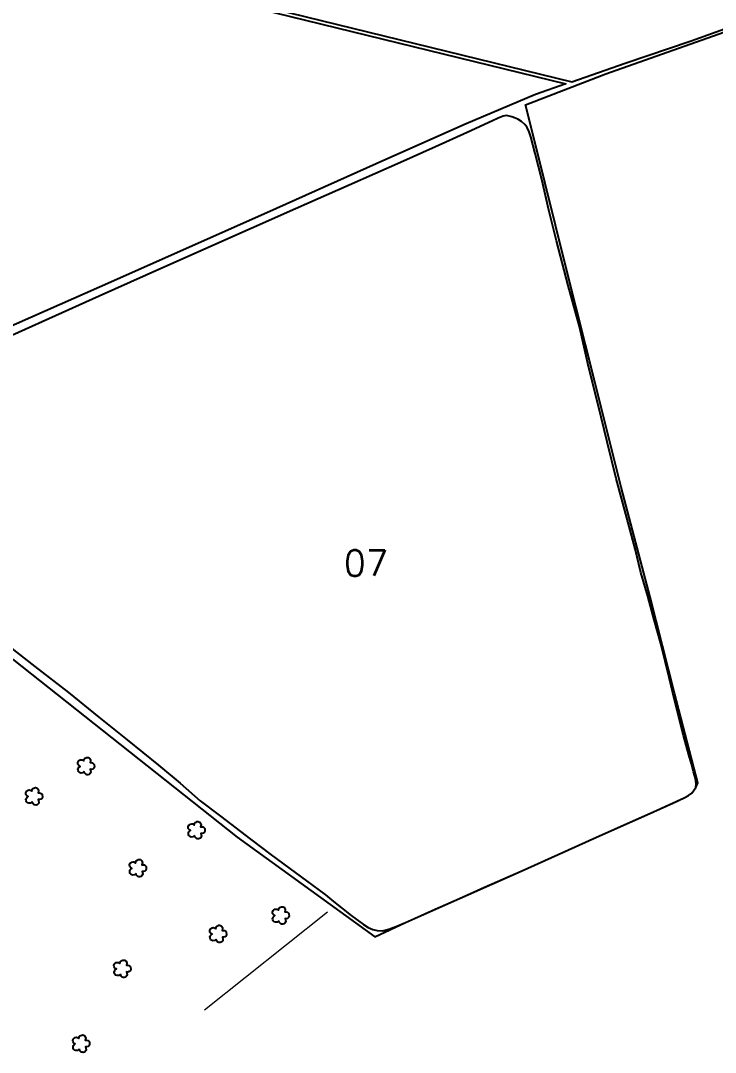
# Model space of a CAD drawing. Extents: x 734247 to 737397, y 7818810 to 7823265.
# Drawn here: x 736332 to 736855, y 7820272 to 7821050 of the extents above; entities that cross this region are included whole.
import ezdxf
from ezdxf.enums import TextEntityAlignment as Align

# ---------------------------------------------------------------- set-up
doc = ezdxf.new("R2010")
doc.units = 0
doc.header["$MEASUREMENT"] = 0
doc.linetypes.add('CONTINUO', pattern=[0])
doc.layers.get('0').update_dxf_attribs({"lineweight": 25})
for name, color, linetype in [('0114000129', 1, 'Continuous'), ('0114000129007', 5, 'Continuous'), ('0114000129018', 5, 'Continuous'), ('0114000129019', 5, 'Continuous'), ('_SIMBOLO ARVORE', 118, 'Continuous'), ('TEXTO_NUN_TAL', 7, 'Continuous')]:
    doc.layers.add(name, color=color, linetype=linetype)
doc.styles.add('Simplex', font='simplex.shx')

msp = doc.modelspace()

# ---------------------------------------------------------------- linework, layer by layer
at = {"lineweight": 0}
msp.add_lwpolyline([(736562.98, 7820377.36), (736470.4, 7820303.46)], dxfattribs=at)
at = {"layer": '0114000129'}
msp.add_lwpolyline([(736319.28, 7820573.27), (736494.8, 7820434.01), (736598.61, 7820358.73), (736621.92, 7820369.59), (736662.48, 7820387.57), (736709.18, 7820408.33), (736737.05, 7820420.74), (736765.36, 7820433.7), (736808.88, 7820453.01), (736832, 7820463.55), (736835.29, 7820465.28), (736837.86, 7820467.07), (736840.71, 7820471.34), (736842.34, 7820474.83), (736835.86, 7820499.1), (736824.73, 7820542.49), (736806.31, 7820614.86), (736784.36, 7820697.87), (736764.65, 7820777.34), (736743.34, 7820862.11), (736718.63, 7820961.46), (736712.44, 7820986.53), (736772.89, 7821009.77), (736870.51, 7821044.38)], dxfattribs=at)
at = {"layer": '0114000129007'}
msp.add_lwpolyline([(736316.92, 7820582.42), (736342.43, 7820562.57), (736367.81, 7820543.02), (736390.71, 7820524.4), (736412.02, 7820507.37), (736435.61, 7820488.13), (736451.96, 7820474.53), (736466.89, 7820461.21), (736482.38, 7820449.72), (736505.09, 7820432.47), (736520.59, 7820420.54), (736538.54, 7820407.34), (736547.21, 7820400.82), (736561.43, 7820390.35), (736567.64, 7820385.24), (736580.9, 7820374.78), (736590.28, 7820367.92), (736593.78, 7820365.73), (736597.13, 7820364.28), (736600.52, 7820363.35), (736604.48, 7820363.3), (736609.32, 7820364.44), (736615.18, 7820366.65), (736621.92, 7820369.59), (736628.54, 7820372.45), (736644.24, 7820379.44), (736662.48, 7820387.57), (736681.31, 7820396.04), (736709.18, 7820408.33), (736737.05, 7820420.74), (736765.36, 7820433.7), (736793.48, 7820446.21), (736808.88, 7820453.01), (736823.9, 7820459.81), (736832, 7820463.55), (736835.29, 7820465.28), (736837.86, 7820467.07), (736840.71, 7820471.34), (736841.07, 7820474.37), (736840.39, 7820478.22), (736839.11, 7820483.07), (736837.47, 7820489.11), (736835.41, 7820496.11), (736831.52, 7820510.59), (736825.04, 7820536.41), (736820.57, 7820554.45), (736814.42, 7820580.04), (736809.42, 7820597.87), (736804.45, 7820615.68), (736799.38, 7820633.64), (736795.05, 7820651.32), (736787.98, 7820677.6), (736780.81, 7820704.49), (736773.94, 7820732.19), (736767.24, 7820760.06), (736759.93, 7820789.01), (736752.93, 7820819.14), (736744.43, 7820850.18), (736735.69, 7820883.77), (736729.96, 7820906.95), (736724.59, 7820930.17), (736719.71, 7820949.79), (736716.38, 7820962.18), (736715.05, 7820966.04), (736713.59, 7820969.22), (736711.78, 7820971.65), (736709.32, 7820973.87), (736706.58, 7820975.5), (736703.95, 7820976.66), (736701.91, 7820977.46), (736700.03, 7820977.92), (736697.93, 7820978.26), (736695.52, 7820977.77), (736691.71, 7820976.26), (736687.48, 7820974.46), (736668.32, 7820965.62), (736644.48, 7820954.85), (736617.95, 7820942.99), (736579.38, 7820925.88), (736538.8, 7820908), (736472.13, 7820878.35), (736426.33, 7820857.8), (736390.86, 7820842.06), (736353.01, 7820824.9), (736317.12, 7820808.89)], dxfattribs=at)
at = {"layer": '0114000129018', "elevation": 634.99}
msp.add_lwpolyline([(736050.64, 7821174.5), (736747.26, 7821003.79), (736787.5, 7821017.82), (736837.13, 7821034.82), (736874.97, 7821048.21), (736910.89, 7821060.11)], dxfattribs=at)
at = {"layer": '0114000129019', "elevation": 635.03}
msp.add_lwpolyline([(736050.9, 7821171.76), (736742.74, 7821002.22), (736719.94, 7820994.27), (736667.58, 7820972.09), (736606.96, 7820945.18), (736524.63, 7820908.12), (736401.82, 7820853.68), (736194.61, 7820762)], dxfattribs=at)
at = {"layer": '_SIMBOLO ARVORE', "linetype": 'CONTINUO'}
for points in [[(736379.53, 7820483.41, 0), (736378.4, 7820482.46, 0), (736376.96, 7820482.29, 0), (736375.93, 7820482.69, 0), (736375.21, 7820483.4, 0), (736374.91, 7820484.22, 0), (736374.82, 7820485.43, 0), (736375.22, 7820486.2, 0), (736375.63, 7820486.76, 0), (736376.46, 7820487.32, 0), (736375.93, 7820487.49, 0), (736375.41, 7820487.92, 0), (736374.8, 7820488.88, 0), (736374.69, 7820490.03, 0), (736375.13, 7820491.23, 0), (736375.6, 7820491.65, 0), (736376.44, 7820492.17, 0), (736377.33, 7820492.29, 0), (736378.04, 7820492.19, 0), (736378.6, 7820491.93, 0), (736379.21, 7820491.38, 0), (736379.4, 7820492.43, 0), (736379.55, 7820492.85, 0), (736380.01, 7820493.43, 0), (736380.7, 7820493.68, 0), (736381.36, 7820493.98, 0), (736382.12, 7820494.04, 0), (736382.82, 7820493.94, 0), (736383.4, 7820493.64, 0), (736383.83, 7820493.18, 0), (736384.21, 7820492.44, 0), (736384.35, 7820491.61, 0), (736384.01, 7820490.14, 0), (736385.04, 7820490.16, 0), (736385.89, 7820489.96, 0), (736386.69, 7820489.32, 0), (736387.14, 7820488.81, 0), (736387.26, 7820486.79, 0), (736386.76, 7820485.89, 0), (736386.1, 7820485.28, 0), (736385.07, 7820485.01, 0), (736384.16, 7820485.09, 0), (736384.64, 7820483.2, 0), (736384.42, 7820482.39, 0), (736383.88, 7820481.63, 0), (736383.28, 7820481.15, 0), (736382.42, 7820480.94, 0), (736381.58, 7820480.99, 0), (736380.94, 7820481.17, 0), (736380.21, 7820481.88, 0), (736379.72, 7820482.53, 0), (736379.57, 7820483.51, 0)], [(736340.35, 7820460.6, 0), (736339.22, 7820459.65, 0), (736337.78, 7820459.48, 0), (736336.76, 7820459.88, 0), (736336.03, 7820460.6, 0), (736335.73, 7820461.41, 0), (736335.65, 7820462.62, 0), (736336.04, 7820463.39, 0), (736336.45, 7820463.95, 0), (736337.28, 7820464.51, 0), (736336.75, 7820464.68, 0), (736336.24, 7820465.11, 0), (736335.62, 7820466.08, 0), (736335.51, 7820467.22, 0), (736335.95, 7820468.42, 0), (736336.42, 7820468.85, 0), (736337.26, 7820469.36, 0), (736338.15, 7820469.48, 0), (736338.86, 7820469.38, 0), (736339.42, 7820469.12, 0), (736340.04, 7820468.57, 0), (736340.22, 7820469.62, 0), (736340.38, 7820470.04, 0), (736340.84, 7820470.62, 0), (736341.52, 7820470.87, 0), (736342.19, 7820471.17, 0), (736342.94, 7820471.24, 0), (736343.65, 7820471.13, 0), (736344.22, 7820470.83, 0), (736344.65, 7820470.37, 0), (736345.03, 7820469.63, 0), (736345.17, 7820468.8, 0), (736344.83, 7820467.33, 0), (736345.86, 7820467.35, 0), (736346.71, 7820467.15, 0), (736347.51, 7820466.51, 0), (736347.96, 7820466, 0), (736348.08, 7820463.98, 0), (736347.58, 7820463.08, 0), (736346.93, 7820462.47, 0), (736345.89, 7820462.2, 0), (736344.98, 7820462.28, 0), (736345.47, 7820460.39, 0), (736345.24, 7820459.58, 0), (736344.7, 7820458.82, 0), (736344.1, 7820458.34, 0), (736343.24, 7820458.13, 0), (736342.4, 7820458.18, 0), (736341.76, 7820458.36, 0), (736341.04, 7820459.07, 0), (736340.54, 7820459.72, 0), (736340.39, 7820460.7, 0)], [(736462.82, 7820435.04, 0), (736461.69, 7820434.09, 0), (736460.25, 7820433.92, 0), (736459.23, 7820434.32, 0), (736458.5, 7820435.03, 0), (736458.2, 7820435.85, 0), (736458.12, 7820437.06, 0), (736458.51, 7820437.83, 0), (736458.92, 7820438.39, 0), (736459.75, 7820438.95, 0), (736459.23, 7820439.12, 0), (736458.71, 7820439.55, 0), (736458.09, 7820440.51, 0), (736457.98, 7820441.66, 0), (736458.42, 7820442.85, 0), (736458.89, 7820443.28, 0), (736459.73, 7820443.8, 0), (736460.62, 7820443.92, 0), (736461.33, 7820443.82, 0), (736461.89, 7820443.56, 0), (736462.51, 7820443.01, 0), (736462.69, 7820444.06, 0), (736462.85, 7820444.48, 0), (736463.31, 7820445.06, 0), (736463.99, 7820445.31, 0), (736464.66, 7820445.6, 0), (736465.41, 7820445.67, 0), (736466.12, 7820445.57, 0), (736466.7, 7820445.27, 0), (736467.12, 7820444.8, 0), (736467.5, 7820444.06, 0), (736467.65, 7820443.24, 0), (736467.3, 7820441.77, 0), (736468.33, 7820441.79, 0), (736469.18, 7820441.58, 0), (736469.99, 7820440.95, 0), (736470.43, 7820440.44, 0), (736470.55, 7820438.42, 0), (736470.06, 7820437.51, 0), (736469.4, 7820436.91, 0), (736468.36, 7820436.63, 0), (736467.45, 7820436.71, 0), (736467.94, 7820434.83, 0), (736467.71, 7820434.02, 0), (736467.17, 7820433.25, 0), (736466.57, 7820432.78, 0), (736465.71, 7820432.57, 0), (736464.87, 7820432.62, 0), (736464.23, 7820432.8, 0), (736463.51, 7820433.51, 0), (736463.01, 7820434.16, 0), (736462.86, 7820435.13, 0)], [(736418.64, 7820406.38, 0), (736417.51, 7820405.42, 0), (736416.07, 7820405.26, 0), (736415.04, 7820405.66, 0), (736414.32, 7820406.37, 0), (736414.02, 7820407.19, 0), (736413.94, 7820408.4, 0), (736414.33, 7820409.16, 0), (736414.74, 7820409.73, 0), (736415.57, 7820410.29, 0), (736415.04, 7820410.46, 0), (736414.52, 7820410.89, 0), (736413.91, 7820411.85, 0), (736413.8, 7820413, 0), (736414.24, 7820414.19, 0), (736414.71, 7820414.62, 0), (736415.55, 7820415.14, 0), (736416.44, 7820415.26, 0), (736417.15, 7820415.16, 0), (736417.71, 7820414.9, 0), (736418.32, 7820414.35, 0), (736418.51, 7820415.4, 0), (736418.66, 7820415.82, 0), (736419.12, 7820416.4, 0), (736419.81, 7820416.65, 0), (736420.48, 7820416.94, 0), (736421.23, 7820417.01, 0), (736421.94, 7820416.91, 0), (736422.51, 7820416.61, 0), (736422.94, 7820416.14, 0), (736423.32, 7820415.4, 0), (736423.46, 7820414.58, 0), (736423.12, 7820413.11, 0), (736424.15, 7820413.13, 0), (736425, 7820412.92, 0), (736425.8, 7820412.29, 0), (736426.25, 7820411.78, 0), (736426.37, 7820409.76, 0), (736425.87, 7820408.85, 0), (736425.21, 7820408.25, 0), (736424.18, 7820407.97, 0), (736423.27, 7820408.05, 0), (736423.75, 7820406.17, 0), (736423.53, 7820405.36, 0), (736422.99, 7820404.59, 0), (736422.39, 7820404.11, 0), (736421.53, 7820403.9, 0), (736420.69, 7820403.96, 0), (736420.05, 7820404.14, 0), (736419.32, 7820404.85, 0), (736418.83, 7820405.5, 0), (736418.68, 7820406.47, 0)], [(736526.38, 7820370.74, 0), (736525.25, 7820369.79, 0), (736523.81, 7820369.63, 0), (736522.79, 7820370.02, 0), (736522.06, 7820370.74, 0), (736521.76, 7820371.56, 0), (736521.68, 7820372.77, 0), (736522.07, 7820373.53, 0), (736522.48, 7820374.1, 0), (736523.31, 7820374.66, 0), (736522.79, 7820374.83, 0), (736522.27, 7820375.26, 0), (736521.65, 7820376.22, 0), (736521.54, 7820377.37, 0), (736521.99, 7820378.56, 0), (736522.45, 7820378.99, 0), (736523.29, 7820379.51, 0), (736524.18, 7820379.62, 0), (736524.89, 7820379.52, 0), (736525.45, 7820379.26, 0), (736526.07, 7820378.72, 0), (736526.25, 7820379.76, 0), (736526.41, 7820380.18, 0), (736526.87, 7820380.76, 0), (736527.55, 7820381.02, 0), (736528.22, 7820381.31, 0), (736528.97, 7820381.38, 0), (736529.68, 7820381.28, 0), (736530.26, 7820380.97, 0), (736530.68, 7820380.51, 0), (736531.06, 7820379.77, 0), (736531.21, 7820378.95, 0), (736530.86, 7820377.48, 0), (736531.89, 7820377.49, 0), (736532.74, 7820377.29, 0), (736533.55, 7820376.65, 0), (736533.99, 7820376.15, 0), (736534.11, 7820374.13, 0), (736533.62, 7820373.22, 0), (736532.96, 7820372.62, 0), (736531.92, 7820372.34, 0), (736531.01, 7820372.42, 0), (736531.5, 7820370.53, 0), (736531.28, 7820369.73, 0), (736530.73, 7820368.96, 0), (736530.13, 7820368.48, 0), (736529.28, 7820368.27, 0), (736528.43, 7820368.32, 0), (736527.79, 7820368.5, 0), (736527.07, 7820369.22, 0), (736526.57, 7820369.86, 0), (736526.42, 7820370.84, 0)], [(736479.1, 7820356.8, 0), (736477.97, 7820355.85, 0), (736476.53, 7820355.68, 0), (736475.51, 7820356.08, 0), (736474.78, 7820356.8, 0), (736474.48, 7820357.62, 0), (736474.4, 7820358.83, 0), (736474.79, 7820359.59, 0), (736475.2, 7820360.15, 0), (736476.03, 7820360.72, 0), (736475.5, 7820360.88, 0), (736474.98, 7820361.31, 0), (736474.37, 7820362.28, 0), (736474.26, 7820363.42, 0), (736474.7, 7820364.62, 0), (736475.17, 7820365.05, 0), (736476.01, 7820365.56, 0), (736476.9, 7820365.68, 0), (736477.61, 7820365.58, 0), (736478.17, 7820365.32, 0), (736478.78, 7820364.77, 0), (736478.97, 7820365.82, 0), (736479.13, 7820366.24, 0), (736479.58, 7820366.82, 0), (736480.27, 7820367.07, 0), (736480.94, 7820367.37, 0), (736481.69, 7820367.44, 0), (736482.4, 7820367.34, 0), (736482.97, 7820367.03, 0), (736483.4, 7820366.57, 0), (736483.78, 7820365.83, 0), (736483.92, 7820365, 0), (736483.58, 7820363.54, 0), (736484.61, 7820363.55, 0), (736485.46, 7820363.35, 0), (736486.26, 7820362.71, 0), (736486.71, 7820362.2, 0), (736486.83, 7820360.18, 0), (736486.33, 7820359.28, 0), (736485.67, 7820358.67, 0), (736484.64, 7820358.4, 0), (736483.73, 7820358.48, 0), (736484.21, 7820356.59, 0), (736483.99, 7820355.79, 0), (736483.45, 7820355.02, 0), (736482.85, 7820354.54, 0), (736481.99, 7820354.33, 0), (736481.15, 7820354.38, 0), (736480.51, 7820354.56, 0), (736479.78, 7820355.27, 0), (736479.29, 7820355.92, 0), (736479.14, 7820356.9, 0)], [(736406.88, 7820330.54, 0), (736405.75, 7820329.59, 0), (736404.31, 7820329.42, 0), (736403.28, 7820329.82, 0), (736402.55, 7820330.54, 0), (736402.25, 7820331.36, 0), (736402.17, 7820332.57, 0), (736402.56, 7820333.33, 0), (736402.98, 7820333.89, 0), (736403.81, 7820334.46, 0), (736403.28, 7820334.62, 0), (736402.76, 7820335.05, 0), (736402.15, 7820336.02, 0), (736402.04, 7820337.16, 0), (736402.48, 7820338.36, 0), (736402.94, 7820338.79, 0), (736403.79, 7820339.3, 0), (736404.68, 7820339.42, 0), (736405.39, 7820339.32, 0), (736405.95, 7820339.06, 0), (736406.56, 7820338.51, 0), (736406.75, 7820339.56, 0), (736406.9, 7820339.98, 0), (736407.36, 7820340.56, 0), (736408.04, 7820340.81, 0), (736408.71, 7820341.11, 0), (736409.46, 7820341.18, 0), (736410.17, 7820341.08, 0), (736410.75, 7820340.77, 0), (736411.18, 7820340.31, 0), (736411.55, 7820339.57, 0), (736411.7, 7820338.74, 0), (736411.36, 7820337.28, 0), (736412.39, 7820337.29, 0), (736413.24, 7820337.09, 0), (736414.04, 7820336.45, 0), (736414.48, 7820335.94, 0), (736414.61, 7820333.92, 0), (736414.11, 7820333.02, 0), (736413.45, 7820332.41, 0), (736412.41, 7820332.14, 0), (736411.51, 7820332.22, 0), (736411.99, 7820330.33, 0), (736411.77, 7820329.53, 0), (736411.22, 7820328.76, 0), (736410.62, 7820328.28, 0), (736409.77, 7820328.07, 0), (736408.92, 7820328.12, 0), (736408.29, 7820328.3, 0), (736407.56, 7820329.02, 0), (736407.07, 7820329.66, 0), (736406.91, 7820330.64, 0)], [(736375.87, 7820273.99, 0), (736374.74, 7820273.04, 0), (736373.3, 7820272.88, 0), (736372.28, 7820273.27, 0), (736371.55, 7820273.99, 0), (736371.25, 7820274.81, 0), (736371.17, 7820276.02, 0), (736371.56, 7820276.78, 0), (736371.97, 7820277.35, 0), (736372.8, 7820277.91, 0), (736372.27, 7820278.08, 0), (736371.75, 7820278.51, 0), (736371.14, 7820279.47, 0), (736371.03, 7820280.62, 0), (736371.47, 7820281.81, 0), (736371.94, 7820282.24, 0), (736372.78, 7820282.76, 0), (736373.67, 7820282.87, 0), (736374.38, 7820282.77, 0), (736374.94, 7820282.51, 0), (736375.56, 7820281.97, 0), (736375.74, 7820283.01, 0), (736375.9, 7820283.43, 0), (736376.36, 7820284.01, 0), (736377.04, 7820284.27, 0), (736377.71, 7820284.56, 0), (736378.46, 7820284.63, 0), (736379.17, 7820284.53, 0), (736379.74, 7820284.22, 0), (736380.17, 7820283.76, 0), (736380.55, 7820283.02, 0), (736380.69, 7820282.2, 0), (736380.35, 7820280.73, 0), (736381.38, 7820280.74, 0), (736382.23, 7820280.54, 0), (736383.03, 7820279.9, 0), (736383.48, 7820279.4, 0), (736383.6, 7820277.38, 0), (736383.1, 7820276.47, 0), (736382.45, 7820275.87, 0), (736381.41, 7820275.59, 0), (736380.5, 7820275.67, 0), (736380.99, 7820273.78, 0), (736380.76, 7820272.98, 0), (736380.22, 7820272.21, 0), (736379.62, 7820271.73, 0), (736378.76, 7820271.52, 0), (736377.92, 7820271.57, 0), (736377.28, 7820271.75, 0), (736376.55, 7820272.47, 0), (736376.06, 7820273.11, 0), (736375.91, 7820274.09, 0)]]:
    msp.add_polyline3d(points, dxfattribs=at)

# ---------------------------------------------------------------- texts
at = {"layer": 'TEXTO_NUN_TAL', "linetype": 'Continuous', "style": 'Simplex'}
msp.add_text('07', height=19.5, dxfattribs=at).set_placement((736592.04, 7820630.94), align=Align.CENTER)

doc.saveas('drawing.dxf')
